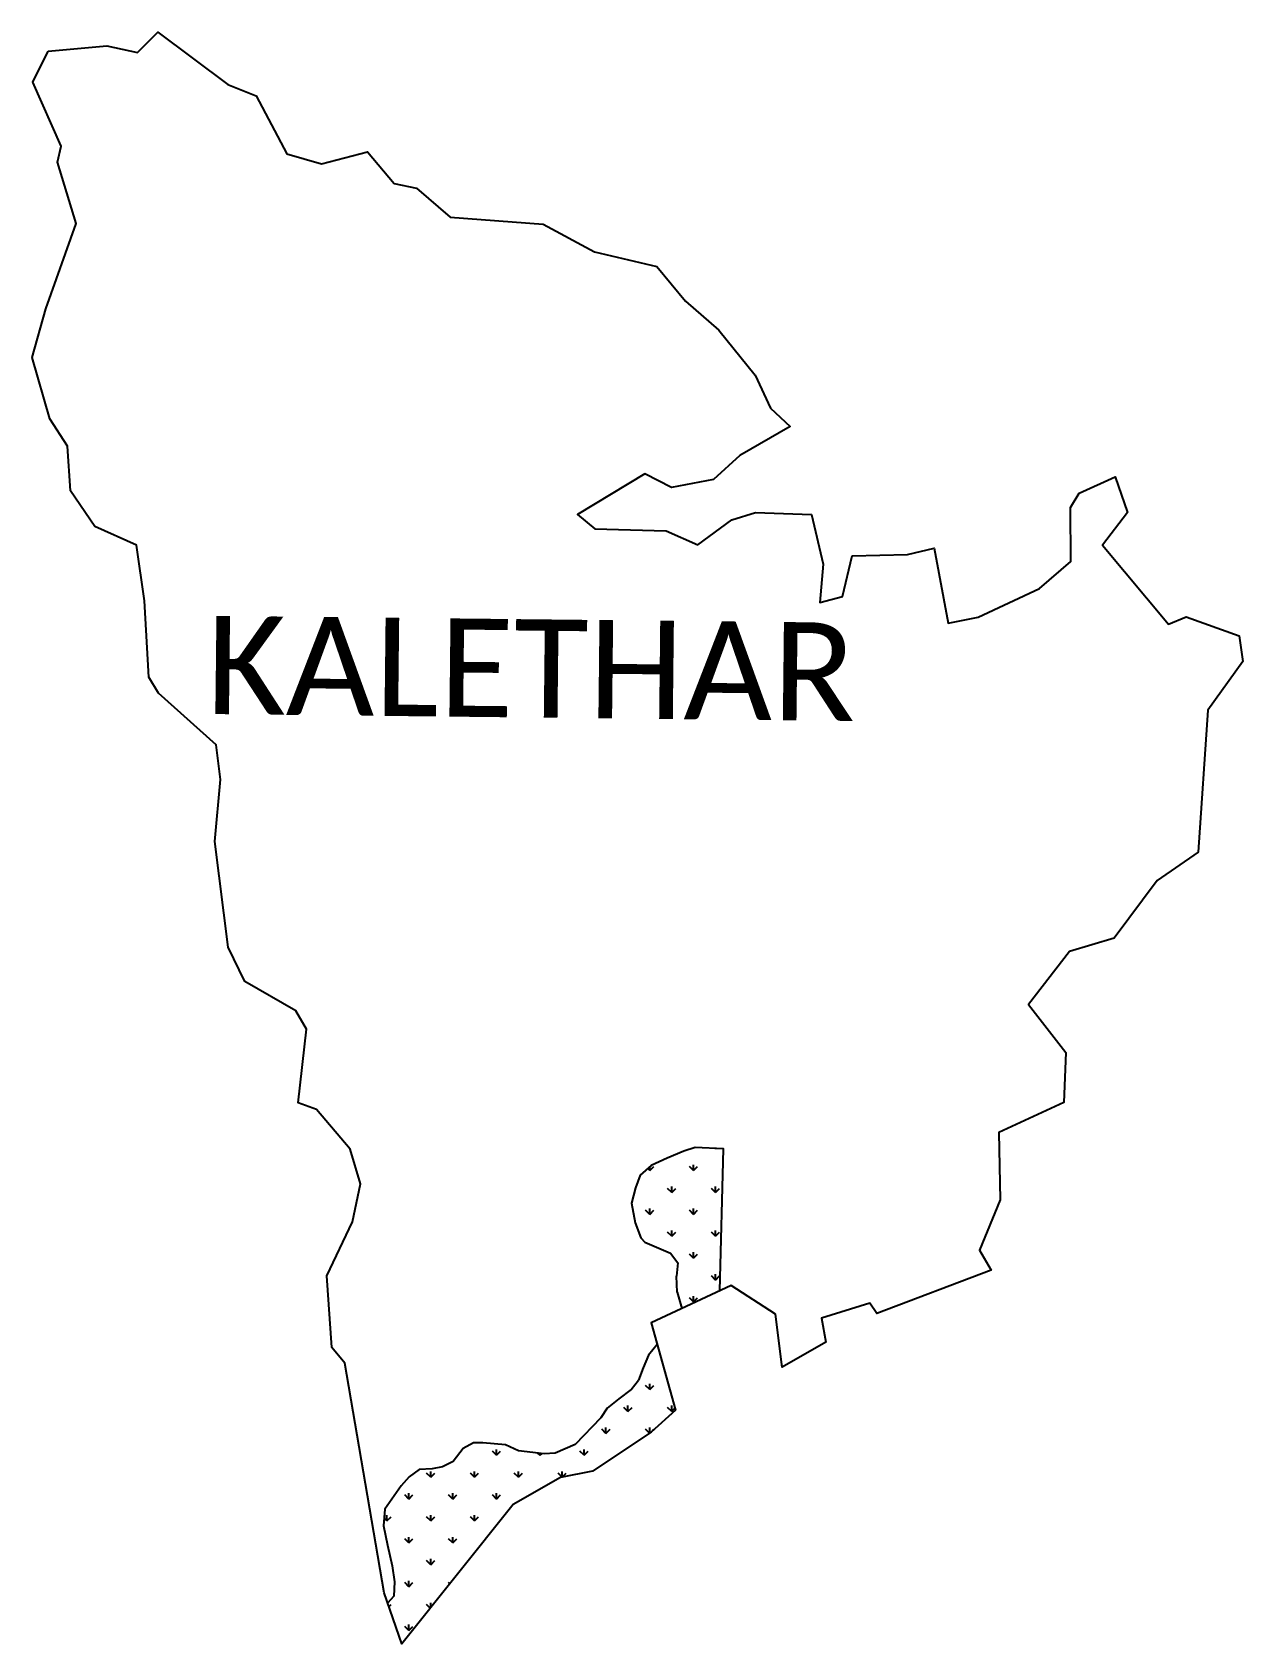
# Model space of a CAD drawing. Header units: metres. Extents: x 338369 to 340354, y 1770490 to 1773133.
import ezdxf

# ---------------------------------------------------------------- set-up
doc = ezdxf.new("R2010")
doc.units = ezdxf.units.M
doc.layers.add('MANGROOVES', color=112, linetype='Continuous')
doc.layers.add('VILLAGE NAME', color=250, linetype='Continuous')

msp = doc.modelspace()

# ---------------------------------------------------------------- linework, layer by layer
at = {"color": 3}
msp.add_lwpolyline([(338395, 1773101.5), (338491.2, 1773110.2), (338541.5, 1773099.5), (338575.2, 1773132.8), (338689.6, 1773046.8), (338736.3, 1773028.7), (338786.5, 1772933.1), (338843.2, 1772917), (338918.8, 1772936.8), (338962.8, 1772884.5), (338999, 1772877.1), (339054.5, 1772829.2), (339207.1, 1772817.9), (339291.1, 1772772.7), (339393.2, 1772748.3), (339440.6, 1772691.5), (339495.3, 1772644.3), (339554.9, 1772570.4), (339579.9, 1772515.9), (339612.1, 1772486.2), (339529.3, 1772438.3), (339486.3, 1772399), (339417.4, 1772386), (339373.6, 1772408.2), (339263.1, 1772341.6), (339292, 1772318.3), (339409, 1772315), (339460.5, 1772292.1), (339516.7, 1772333), (339555, 1772344.8), (339647.1, 1772341.9), (339666.1, 1772260.3), (339660.6, 1772197.3), (339697.8, 1772207.1), (339713.9, 1772273.9), (339804.3, 1772276), (339848.1, 1772286.5), (339871, 1772163.3), (339920.4, 1772173.4), (340021.1, 1772220.6), (340072.5, 1772264.5), (340072.1, 1772353.1), (340085.9, 1772376.6), (340145.4, 1772403.8), (340165.6, 1772345.3), (340124.6, 1772291.5), (340232.9, 1772161.8), (340261.6, 1772174), (340348.8, 1772142.9), (340354.5, 1772100.4), (340297.1, 1772020.7), (340281.5, 1771788), (340213.9, 1771741.6), (340143.4, 1771647.1), (340070.1, 1771625), (340002.9, 1771538.3), (340064, 1771459.3), (340061.2, 1771377.3), (339954.1, 1771328.1), (339956.5, 1771217.5), (339922.6, 1771135.1), (339941.6, 1771102.1), (339754, 1771031.5), (339742.9, 1771048), (339663.6, 1771023.7), (339670.4, 1770984.5), (339598.8, 1770943), (339587.9, 1771029.9), (339515.3, 1771077.3), (339384.1, 1771015.8), (339424, 1770872.5), (339384.1, 1770836.7), (339288, 1770772.4), (339235.4, 1770762.4), (339158, 1770718.1), (338975, 1770489.6), (338946.1, 1770573), (338881.8, 1770950), (338860.3, 1770975.5), (338852.3, 1771092.8), (338894.2, 1771181.4), (338907.3, 1771243.8), (338890.7, 1771300.8), (338835.2, 1771365.9), (338805, 1771376.6), (338818.8, 1771497.6), (338801.3, 1771527.7), (338717.5, 1771575.9), (338690.2, 1771632), (338668.3, 1771805.6), (338678, 1771907.1), (338670.7, 1771963.8), (338576, 1772048.8), (338560.4, 1772075.2), (338553.1, 1772200.4), (338539.9, 1772291.6), (338471.5, 1772321.8), (338432, 1772380.7), (338426.9, 1772453.6), (338397.9, 1772498.8), (338369, 1772599.5), (338391.5, 1772678.9), (338441, 1772818.9), (338410.3, 1772919.9), (338416.5, 1772946.1), (338370.2, 1773050.6), (338395, 1773101.5)], dxfattribs=at)
at = {"layer": 'MANGROOVES', "linetype": 'Continuous'}
for p, q in [((339489.6, 1771301.6), (339489.2, 1771302.1)), ((339489.6, 1771301.6), (339489.6, 1771302.1)), ((339489.6, 1771301.6), (339490, 1771302)), ((339381.8, 1771265.7), (339378.5, 1771269)), ((339381.8, 1771265.7), (339388.6, 1771272.5)), ((339381.8, 1771265.7), (339381.8, 1771271.9)), ((339453.7, 1771265.7), (339446.9, 1771272.5)), ((339453.7, 1771265.7), (339453.7, 1771275.2)), ((339453.7, 1771265.7), (339460.4, 1771272.5)), ((339417.8, 1771229.8), (339411, 1771236.5)), ((339417.8, 1771229.8), (339417.8, 1771239.3)), ((339417.8, 1771229.8), (339424.5, 1771236.5)), ((339489.6, 1771229.8), (339482.9, 1771236.5)), ((339489.6, 1771229.8), (339489.6, 1771239.3)), ((339489.6, 1771229.8), (339496.3, 1771236.5)), ((339381.8, 1771193.9), (339375.1, 1771200.6)), ((339381.8, 1771193.9), (339381.8, 1771203.4)), ((339381.8, 1771193.9), (339388.6, 1771200.6)), ((339453.7, 1771193.9), (339446.9, 1771200.6)), ((339453.7, 1771193.9), (339453.7, 1771203.4)), ((339453.7, 1771193.9), (339460.4, 1771200.6)), ((339417.8, 1771158), (339411, 1771164.7)), ((339417.8, 1771158), (339417.8, 1771167.5)), ((339417.8, 1771158), (339424.5, 1771164.7)), ((339489.6, 1771158), (339482.9, 1771164.7)), ((339489.6, 1771158), (339489.6, 1771167.5)), ((339489.6, 1771158), (339496.3, 1771164.7)), ((339453.7, 1771122), (339446.9, 1771128.8)), ((339453.7, 1771122), (339453.7, 1771131.6)), ((339453.7, 1771122), (339460.4, 1771128.8)), ((339489.6, 1771086.1), (339482.9, 1771092.8)), ((339489.6, 1771086.1), (339489.6, 1771095.6)), ((339489.6, 1771086.1), (339496.3, 1771092.8)), ((339453.7, 1771050.2), (339446.9, 1771056.9)), ((339453.7, 1771050.2), (339453.7, 1771059.7)), ((339453.7, 1771050.2), (339460.4, 1771056.9)), ((339381.8, 1770906.5), (339381.8, 1770916)), ((339381.8, 1770906.5), (339375.1, 1770913.2)), ((339381.8, 1770906.5), (339388.6, 1770913.2)), ((339345.9, 1770870.6), (339339.2, 1770877.3)), ((339345.9, 1770870.6), (339345.9, 1770880.1)), ((339345.9, 1770870.6), (339352.7, 1770877.3)), ((339417.8, 1770870.6), (339411, 1770877.3)), ((339417.8, 1770870.6), (339417.8, 1770880.1)), ((339417.8, 1770870.6), (339423, 1770875.8)), ((339310, 1770834.7), (339303.3, 1770841.4)), ((339310, 1770834.7), (339310, 1770844.2)), ((339310, 1770834.7), (339316.7, 1770841.4)), ((339381.5, 1770835), (339375.1, 1770841.4)), ((339381.8, 1770835.2), (339381.8, 1770844.2)), ((339383.4, 1770836.2), (339388.6, 1770841.4)), ((339130.4, 1770798.7), (339123.7, 1770805.5)), ((339130.4, 1770798.7), (339130.4, 1770808.3)), ((339130.4, 1770798.7), (339137.1, 1770805.5)), ((339202.2, 1770798.7), (339198.5, 1770802.4)), ((339202.2, 1770798.7), (339202.2, 1770802)), ((339202.2, 1770798.7), (339205.2, 1770801.7)), ((339274.1, 1770798.7), (339267.3, 1770805.5)), ((339274.1, 1770798.7), (339274.1, 1770808.3)), ((339274.1, 1770798.7), (339280.8, 1770805.5)), ((339022.6, 1770762.8), (339015.9, 1770769.6)), ((339022.6, 1770762.8), (339022.6, 1770772.3)), ((339022.6, 1770762.8), (339029.4, 1770769.6)), ((339094.5, 1770762.8), (339087.7, 1770769.6)), ((339094.5, 1770762.8), (339094.5, 1770772.3)), ((339094.5, 1770762.8), (339101.2, 1770769.6)), ((339166.3, 1770762.8), (339159.6, 1770769.6)), ((339166.3, 1770762.8), (339166.3, 1770772.3)), ((339166.3, 1770762.8), (339173, 1770769.6)), ((339238.1, 1770762.9), (339231.4, 1770769.6)), ((339238.2, 1770762.9), (339238.2, 1770772.3)), ((339238.3, 1770763), (339244.9, 1770769.6)), ((338986.7, 1770726.9), (338980, 1770733.6)), ((338986.7, 1770726.9), (338986.7, 1770736.4)), ((338986.7, 1770726.9), (338993.4, 1770733.6)), ((339058.6, 1770726.9), (339051.8, 1770733.6)), ((339058.6, 1770726.9), (339058.6, 1770736.4)), ((339058.6, 1770726.9), (339065.3, 1770733.6)), ((339130.4, 1770726.9), (339123.7, 1770733.6)), ((339130.4, 1770726.9), (339130.4, 1770736.4)), ((339130.4, 1770726.9), (339137.1, 1770733.6)), ((338950.8, 1770691), (338946.2, 1770695.6)), ((338950.8, 1770691), (338950.8, 1770700.5)), ((338950.8, 1770691), (338957.5, 1770697.7)), ((339022.6, 1770691), (339015.9, 1770697.7)), ((339022.6, 1770691), (339022.6, 1770700.5)), ((339022.6, 1770691), (339029.4, 1770697.7)), ((339094.5, 1770691), (339087.7, 1770697.7)), ((339094.5, 1770691), (339094.5, 1770700.5)), ((339094.5, 1770691), (339101.2, 1770697.7)), ((338986.7, 1770655.1), (338980, 1770661.8)), ((338986.7, 1770655.1), (338986.7, 1770664.6)), ((338986.7, 1770655.1), (338993.4, 1770661.8)), ((339058.6, 1770655.1), (339051.8, 1770661.8)), ((339058.6, 1770655.1), (339058.6, 1770664.6)), ((339058.6, 1770655.1), (339065.3, 1770661.8)), ((339022.6, 1770619.1), (339015.9, 1770625.9)), ((339022.6, 1770619.1), (339022.6, 1770628.7)), ((339022.6, 1770619.1), (339029.4, 1770625.9)), ((338986.7, 1770583.2), (338980, 1770590)), ((338986.7, 1770583.2), (338986.7, 1770592.7)), ((338986.7, 1770583.2), (338993.4, 1770590)), ((339053.8, 1770588), (339051.8, 1770590)), ((338953.9, 1770550.4), (338957.5, 1770554)), ((339021.9, 1770548.1), (339015.9, 1770554)), ((339022.6, 1770549), (339022.6, 1770556.8)), ((338986.7, 1770511.4), (338986.7, 1770520.9)), ((338986.7, 1770511.4), (338980, 1770518.1)), ((338986.7, 1770511.4), (338993.4, 1770518.1))]:
    msp.add_line(p, q, dxfattribs=at)
at = {"layer": 'MANGROOVES', "flags": 128}
for points in [[(339496.7, 1771068.6), (339503, 1771301.5), (339456.2, 1771303.4), (339437.9, 1771297.4), (339410.2, 1771285.8), (339384.1, 1771273.9), (339366.3, 1771258.3), (339358.5, 1771237.3), (339351.7, 1771212), (339357.9, 1771180.1), (339367, 1771155.2), (339373.5, 1771148.5), (339416.1, 1771130.2), (339427.7, 1771114.3), (339425.7, 1771092.7)], [(339426.7, 1771066.4), (339434.4, 1771039.4)], [(339394, 1770980.2), (339380, 1770962.8), (339370.8, 1770942.1), (339363.2, 1770921.7)], [(339351.4, 1770906.7), (339331.1, 1770891.3), (339311.8, 1770876), (339301.4, 1770860), (339259.4, 1770816.6), (339226.8, 1770802), (339208.8, 1770801.2), (339166.4, 1770806.2), (339145.4, 1770816), (339108.3, 1770819.1), (339092.5, 1770819.2), (339075.7, 1770809.7), (339059.4, 1770788.6), (339041.9, 1770779.7), (339025, 1770776.5), (339003.6, 1770775.6), (338987.4, 1770763.5), (338974.3, 1770748.7), (338947.3, 1770710.3), (338945.3, 1770682.8), (338951.5, 1770651.4), (338959.5, 1770617.5), (338963, 1770591.4), (338962.2, 1770567.4), (338951.9, 1770556.3)]]:
    msp.add_lwpolyline(points, dxfattribs=at)
at = {"layer": 'MANGROOVES'}
for points in [[(339426.7, 1771066.4), (339425.7, 1771092.7)], [(339351.4, 1770906.7), (339363.2, 1770921.7)]]:
    msp.add_lwpolyline(points, dxfattribs=at)

# ---------------------------------------------------------------- texts
at = {"layer": 'VILLAGE NAME', "insert": (338655.9, 1772175.7), "char_height": 161.109, "attachment_point": 1, "rotation": 359.3742}
msp.add_mtext_dynamic_manual_height_columns('{\\fCalibri|b0|i0|c0|p34;KALETHAR}', width=1589.786, gutter_width=805.5, heights=[0], dxfattribs=at)

doc.saveas('drawing.dxf')
